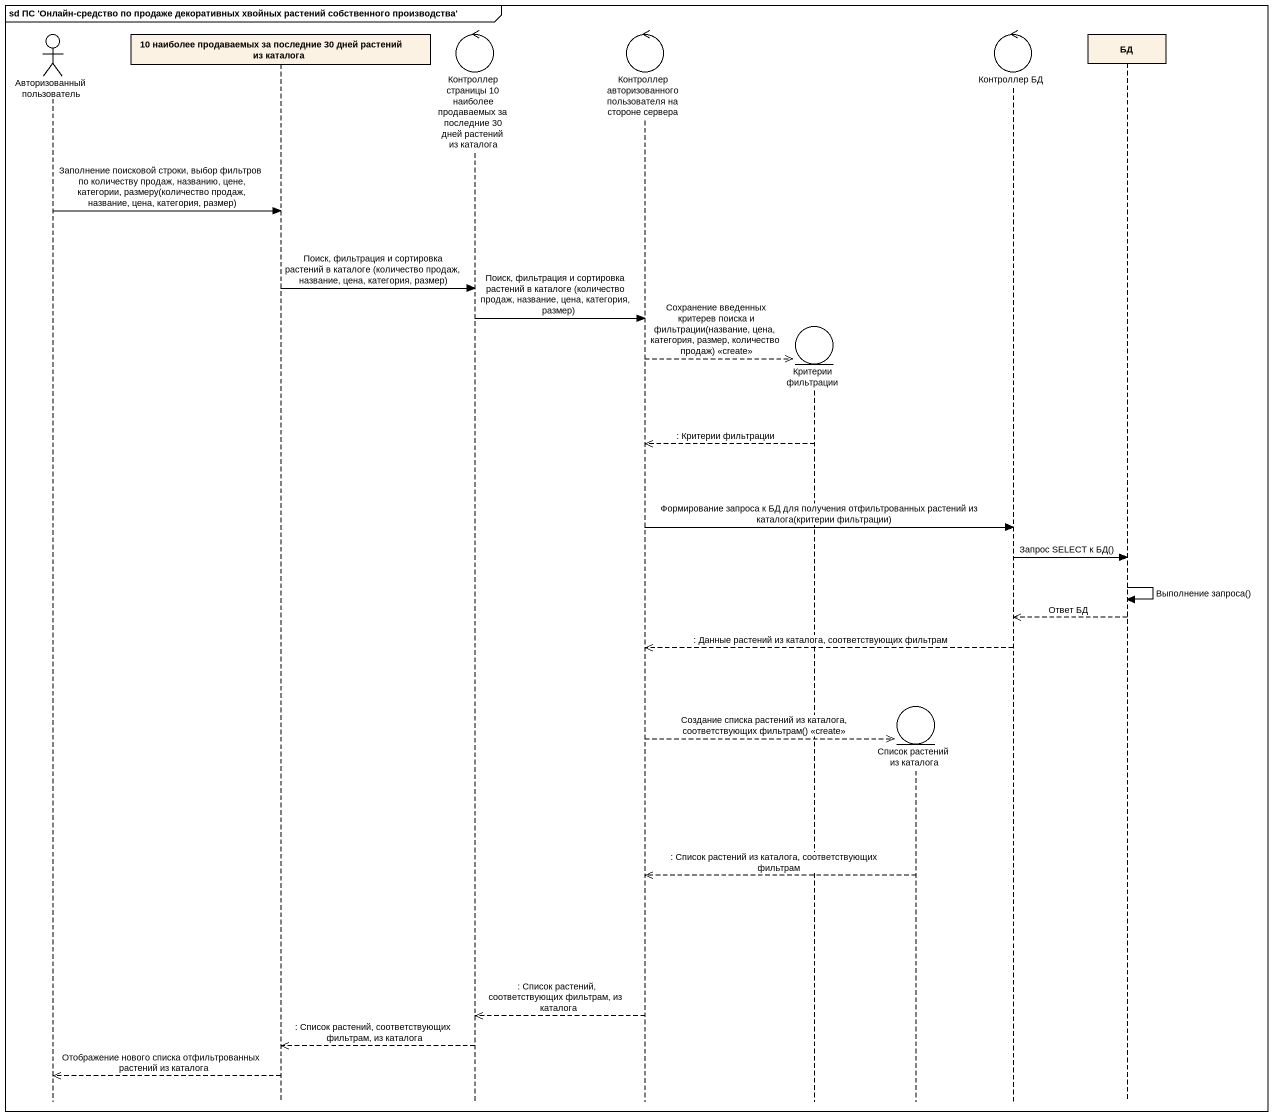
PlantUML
@startuml
mainframe sd ПС 'Онлайн-средство по продаже декоративных хвойных растений собственного производства'
hide footbox
actor "Авторизованный пользователь" as Авторизованный_пользователь
participant "10 наиболее продаваемых за последние 30 дней растений из каталога" as o10_наиболее_продаваемых_за
control "Контроллер страницы 10 наиболее продаваемых за последние 30 дней растений из каталога" as Контроллер_страницы_10
control "Контроллер авторизованного пользователя на стороне сервера" as Контроллер_авторизованного
entity "Критерии фильтрации" as Критерии_фильтрации
entity "Список растений из каталога" as Список_растений_из_каталога
control "Контроллер БД" as Контроллер_БД
participant БД

Авторизованный_пользователь -> o10_наиболее_продаваемых_за : Заполнение поисковой строки, выбор фильтров по количеству продаж, названию, цене, категории, размеру(количество продаж, название, цена, категория, размер)
o10_наиболее_продаваемых_за -> Контроллер_страницы_10 : Поиск, фильтрация и сортировка растений в каталоге (количество продаж, название, цена, категория, размер)
Контроллер_страницы_10 -> Контроллер_авторизованного : Поиск, фильтрация и сортировка растений в каталоге (количество продаж, название, цена, категория, размер)
Контроллер_авторизованного -->> Критерии_фильтрации ** : Сохранение введенных критерев поиска и фильтрации(название, цена, категория, размер, количество продаж) <<create>>
Критерии_фильтрации -->> Контроллер_авторизованного : : Критерии фильтрации
Контроллер_авторизованного -> Контроллер_БД : Формирование запроса к БД для получения отфильтрованных растений из каталога(критерии фильтрации)
Контроллер_БД -> БД : Запрос SELECT к БД()
БД -> БД : Выполнение запроса()
БД -->> Контроллер_БД : Ответ БД
Контроллер_БД -->> Контроллер_авторизованного : : Данные растений из каталога, соответствующих фильтрам
Контроллер_авторизованного -->> Список_растений_из_каталога ** : Создание списка растений из каталога, соответствующих фильтрам() <<create>>
Список_растений_из_каталога -->> Контроллер_авторизованного : : Список растений из каталога, соответствующих фильтрам
Контроллер_авторизованного -->> Контроллер_страницы_10 : : Список растений, соответствующих фильтрам, из каталога
Контроллер_страницы_10 -->> o10_наиболее_продаваемых_за : : Список растений, соответствующих фильтрам, из каталога
o10_наиболее_продаваемых_за -->> Авторизованный_пользователь : Отображение нового списка отфильтрованных растений из каталога
@enduml
